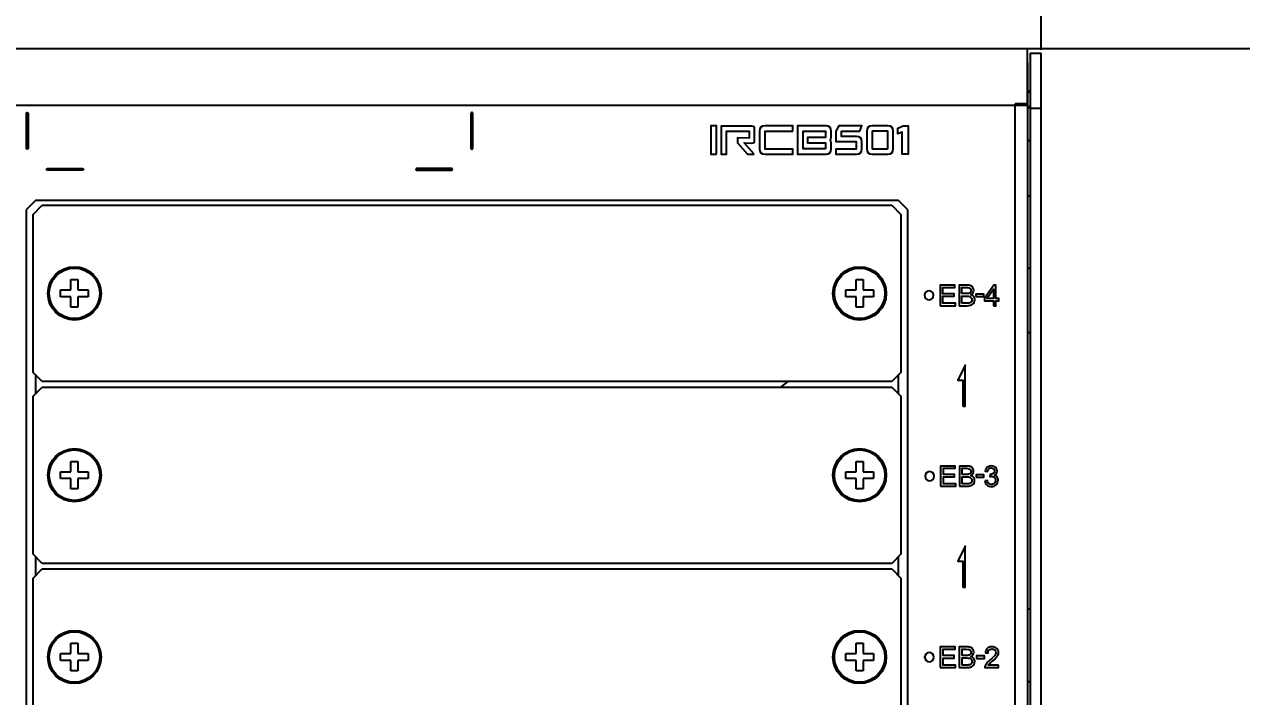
# Model space of a CAD drawing. Header units: millimetres. Extents: x 4086 to 8318, y 123 to 1549.
# Drawn here: x 7079.5 to 7212.1, y 1055 to 1128.2 of the extents above; entities that cross this region are included whole.
import ezdxf

# ---------------------------------------------------------------- set-up
doc = ezdxf.new("R2010")
doc.units = ezdxf.units.MM
for name, color, linetype in [('00_COMPONENTS', 7, 'Continuous'), ('20_ALL_FEATURES', 7, 'Continuous'), ('layer 3', 7, 'Continuous'), ('尺寸', 3, 'Continuous')]:
    doc.layers.add(name, color=color, linetype=linetype)
doc.styles.get("Standard").update_dxf_attribs({"font": 'simsun.ttc'})
doc.dimstyles.get("Standard").update_dxf_attribs({"dimscale": 6, "dimtxt": 5, "dimasz": 3, "dimexe": 0.18, "dimexo": 0.0625, "dimgap": 0.8, "dimtad": 1, "dimtoh": 1, "dimdec": 1, "dimzin": 0, "dimdsep": 46, "dimtxsty": 'Standard', "dimcen": 0.09, "dimclrd": 256, "dimclre": 256, "dimclrt": 256, "dimadec": 0, "dimazin": 2, "dimtfac": 1, "dimtdec": 1, "dimtofl": 0, "dimtmove": 0, "dimatfit": 3, "dimfxl": 0, "dimtolj": 1, "dimtzin": 0, "dimarcsym": 0})

# ---------------------------------------------------------------- blocks, each defined once
blk = doc.blocks.new('*D99')
at = {"layer": 'Defpoints', "color": 0}
for p in [(7187.27, 1125.54), (7300.84, 1125.54), (7186.82, 995.54)]:
    blk.add_point(p, dxfattribs=at)
at = {"layer": '尺寸', "lineweight": -2}
for p, q in [((7187.65, 1125.54), (7301.92, 1125.54)), ((7300.84, 1013.54), (7300.84, 1107.54)), ((7187.2, 995.54), (7301.92, 995.54))]:
    blk.add_line(p, q, dxfattribs=at)
at = {"layer": '尺寸'}
for points in [[(7303.84, 1107.54), (7297.84, 1107.54), (7300.84, 1125.54)], [(7297.84, 1013.54), (7303.84, 1013.54), (7300.84, 995.54)]]:
    blk.add_solid(points, dxfattribs=at)
at = {"layer": '尺寸', "insert": (7281.04, 1060.54), "char_height": 30, "attachment_point": 5, "rotation": 90}
blk.add_mtext('\\A1;130.0', dxfattribs=at)
blk = doc.blocks.new('*D102')
at = {"layer": 'Defpoints', "color": 0}
for p in [(7190.22, 1211.68), (6860.22, 1125.54), (7190.22, 1125.04)]:
    blk.add_point(p, dxfattribs=at)
at = {"layer": '尺寸', "lineweight": -2}
for p, q in [((6860.22, 1125.92), (6860.22, 1212.76)), ((6878.22, 1211.68), (7172.22, 1211.68)), ((7190.22, 1125.42), (7190.22, 1212.76))]:
    blk.add_line(p, q, dxfattribs=at)
at = {"layer": '尺寸'}
for points in [[(6878.22, 1214.68), (6878.22, 1208.68), (6860.22, 1211.68)], [(7172.22, 1208.68), (7172.22, 1214.68), (7190.22, 1211.68)]]:
    blk.add_solid(points, dxfattribs=at)
at = {"layer": '尺寸', "insert": (7025.22, 1231.48), "char_height": 30, "attachment_point": 5}
blk.add_mtext('\\A1;330.0', dxfattribs=at)

msp = doc.modelspace()

# ---------------------------------------------------------------- linework, layer by layer
at = {"layer": '00_COMPONENTS', "color": 7, "linetype": 'Continuous'}
for p, q in [((7084.57, 1079.47), (7084.57, 1080.59)), ((7084.57, 1080.59), (7085.32, 1080.59)), ((7085.32, 1080.59), (7085.32, 1079.47)), ((7170.07, 1080.59), (7170.82, 1080.59)), ((7170.07, 1079.47), (7170.07, 1080.59)), ((7170.82, 1080.59), (7170.82, 1079.47)), ((7083.45, 1078.72), (7083.45, 1079.47)), ((7083.45, 1079.47), (7084.57, 1079.47)), ((7085.32, 1079.47), (7086.45, 1079.47)), ((7086.45, 1079.47), (7086.45, 1078.72)), ((7168.95, 1079.47), (7170.07, 1079.47)), ((7168.95, 1078.72), (7168.95, 1079.47)), ((7170.82, 1079.47), (7171.95, 1079.47)), ((7171.95, 1079.47), (7171.95, 1078.72)), ((7084.57, 1078.72), (7083.45, 1078.72)), ((7084.57, 1077.59), (7084.57, 1078.72)), ((7085.32, 1078.72), (7085.32, 1077.59)), ((7086.45, 1078.72), (7085.32, 1078.72)), ((7170.07, 1078.72), (7168.95, 1078.72)), ((7170.07, 1077.59), (7170.07, 1078.72)), ((7171.95, 1078.72), (7170.82, 1078.72)), ((7170.82, 1078.72), (7170.82, 1077.59)), ((7085.32, 1077.59), (7084.57, 1077.59)), ((7170.82, 1077.59), (7170.07, 1077.59)), ((7084.57, 1059.67), (7084.57, 1060.79)), ((7084.57, 1060.79), (7085.32, 1060.79)), ((7085.32, 1060.79), (7085.32, 1059.67)), ((7170.07, 1060.79), (7170.82, 1060.79)), ((7170.07, 1059.67), (7170.07, 1060.79)), ((7170.82, 1060.79), (7170.82, 1059.67)), ((7083.45, 1058.92), (7083.45, 1059.67)), ((7083.45, 1059.67), (7084.57, 1059.67)), ((7085.32, 1059.67), (7086.45, 1059.67)), ((7086.45, 1059.67), (7086.45, 1058.92)), ((7168.95, 1059.67), (7170.07, 1059.67)), ((7168.95, 1058.92), (7168.95, 1059.67)), ((7170.82, 1059.67), (7171.95, 1059.67)), ((7171.95, 1059.67), (7171.95, 1058.92)), ((7084.57, 1058.92), (7083.45, 1058.92)), ((7084.57, 1057.79), (7084.57, 1058.92)), ((7085.32, 1057.79), (7084.57, 1057.79)), ((7085.32, 1058.92), (7085.32, 1057.79)), ((7086.45, 1058.92), (7085.32, 1058.92)), ((7170.07, 1058.92), (7168.95, 1058.92)), ((7170.07, 1057.79), (7170.07, 1058.92)), ((7170.82, 1057.79), (7170.07, 1057.79)), ((7171.95, 1058.92), (7170.82, 1058.92)), ((7170.82, 1058.92), (7170.82, 1057.79))]:
    msp.add_line(p, q, dxfattribs=at)
for centre in [(7084.95, 1079.09), (7170.45, 1079.09), (7084.95, 1059.29), (7170.45, 1059.29)]:
    msp.add_circle(centre, 2.75, dxfattribs=at)
at = {"layer": '20_ALL_FEATURES', "color": 7, "linetype": 'Continuous'}
for p, q in [((6861.72, 1125.54), (7188.72, 1125.54)), ((7188.72, 1119.54), (7188.72, 1125.54)), ((7189.02, 1125.04), (7190.22, 1125.04)), ((7189.02, 1125.04), (7189.02, 996.04)), ((7190.22, 989.04), (7190.22, 1125.04)), ((7188.77, 997.04), (7188.77, 1124.04)), ((7188.77, 1120.74), (7189, 1120.97)), ((7188.77, 1119.34), (6861.67, 1119.34)), ((7188.72, 1119.54), (7187.37, 1119.54)), ((7187.37, 1001.54), (7187.37, 1119.54)), ((7187.37, 1119.5), (7188.72, 1119.5)), ((7187.57, 1119.54), (7187.57, 1119.34)), ((7188.77, 1119.04), (7189, 1119.27)), ((7190.22, 1119.04), (7189.02, 1119.04)), ((7188.77, 1115.64), (7189, 1115.42)), ((7189.02, 1109.49), (7188.77, 1109.49)), ((7080.7, 1108.99), (7079.7, 1107.99)), ((7080.45, 1107.49), (7081.45, 1108.49)), ((7174.7, 1108.99), (7080.7, 1108.99)), ((7081.45, 1108.49), (7173.95, 1108.49)), ((7173.95, 1108.49), (7174.95, 1107.49)), ((7175.7, 1107.99), (7174.7, 1108.99)), ((7079.7, 1107.99), (7079.7, 1030.39)), ((7080.45, 1090.29), (7080.45, 1107.49)), ((7174.95, 1107.49), (7174.95, 1090.29)), ((7175.7, 1030.39), (7175.7, 1107.99)), ((7189.02, 1101.59), (7188.77, 1101.59)), ((7084.57, 1099.27), (7084.57, 1100.39)), ((7084.57, 1100.39), (7085.32, 1100.39)), ((7085.32, 1100.39), (7085.32, 1099.27)), ((7170.07, 1100.39), (7170.82, 1100.39)), ((7170.07, 1099.27), (7170.07, 1100.39)), ((7170.82, 1100.39), (7170.82, 1099.27)), ((7083.45, 1098.52), (7083.45, 1099.27)), ((7083.45, 1099.27), (7084.57, 1099.27)), ((7085.32, 1099.27), (7086.45, 1099.27)), ((7086.45, 1099.27), (7086.45, 1098.52)), ((7168.95, 1099.27), (7170.07, 1099.27)), ((7168.95, 1098.52), (7168.95, 1099.27)), ((7170.82, 1099.27), (7171.95, 1099.27)), ((7171.95, 1099.27), (7171.95, 1098.52)), ((7084.57, 1098.52), (7083.45, 1098.52)), ((7084.57, 1097.39), (7084.57, 1098.52)), ((7085.32, 1098.52), (7085.32, 1097.39)), ((7086.45, 1098.52), (7085.32, 1098.52)), ((7170.07, 1098.52), (7168.95, 1098.52)), ((7170.07, 1097.39), (7170.07, 1098.52)), ((7171.95, 1098.52), (7170.82, 1098.52)), ((7170.82, 1098.52), (7170.82, 1097.39)), ((7085.32, 1097.39), (7084.57, 1097.39)), ((7170.82, 1097.39), (7170.07, 1097.39)), ((7189.02, 1094.59), (7188.77, 1094.59)), ((7081.45, 1089.29), (7080.45, 1090.29)), ((7080.7, 1090.04), (7080.7, 1087.94)), ((7174.95, 1090.29), (7173.95, 1089.29)), ((7174.7, 1087.94), (7174.7, 1090.04)), ((7080.45, 1087.69), (7081.45, 1088.69)), ((7173.95, 1089.29), (7081.45, 1089.29)), ((7081.45, 1088.69), (7173.95, 1088.69)), ((7162.64, 1089.29), (7161.84, 1088.69)), ((7173.95, 1088.69), (7174.95, 1087.69)), ((7080.45, 1070.49), (7080.45, 1087.69)), ((7174.95, 1087.69), (7174.95, 1070.49)), ((7081.45, 1069.49), (7080.45, 1070.49)), ((7080.7, 1070.24), (7080.7, 1068.14)), ((7174.95, 1070.49), (7173.95, 1069.49)), ((7174.7, 1068.14), (7174.7, 1070.24)), ((7080.45, 1067.89), (7081.45, 1068.89)), ((7173.95, 1069.49), (7081.45, 1069.49)), ((7081.45, 1068.89), (7173.95, 1068.89)), ((7173.95, 1068.89), (7174.95, 1067.89)), ((7080.45, 1050.69), (7080.45, 1067.89)), ((7174.95, 1067.89), (7174.95, 1050.69)), ((7189.02, 1064.49), (7188.77, 1064.49)), ((7189.02, 1056.59), (7188.77, 1056.59))]:
    msp.add_line(p, q, dxfattribs=at)
for centre, radius in [((7084.95, 1098.89), 2.9), ((7084.95, 1098.89), 2.75), ((7170.45, 1098.89), 2.9), ((7170.45, 1098.89), 2.75), ((7084.95, 1079.09), 2.9), ((7170.45, 1079.09), 2.9), ((7084.95, 1059.29), 2.9), ((7170.45, 1059.29), 2.9)]:
    msp.add_circle(centre, radius, dxfattribs=at)
at = {"layer": 'layer 3'}
for points, knots in [([(7079.72, 1114.7), (7079.72, 1114.64), (7079.76, 1114.6), (7079.82, 1114.6), (7079.82, 1114.6), (7079.87, 1114.6), (7079.92, 1114.64), (7079.92, 1114.7), (7079.92, 1114.7), (7079.92, 1114.7), (7079.92, 1118.5), (7079.92, 1118.5), (7079.92, 1118.5), (7079.92, 1118.55), (7079.87, 1118.6), (7079.82, 1118.6), (7079.82, 1118.6), (7079.76, 1118.6), (7079.72, 1118.55), (7079.72, 1118.5), (7079.72, 1118.5), (7079.72, 1118.5), (7079.72, 1114.7), (7079.72, 1114.7)], [0, 0, 0, 0, 0.142857, 0.142857, 0.142857, 0.142857, 0.285714, 0.285714, 0.285714, 0.285714, 0.428571, 0.428571, 0.428571, 0.428571, 0.571429, 0.571429, 0.571429, 0.571429, 0.714286, 0.714286, 0.714286, 0.714286, 1, 1, 1, 1]), ([(7128.32, 1114.7), (7128.32, 1114.64), (7128.27, 1114.6), (7128.22, 1114.6), (7128.22, 1114.6), (7128.16, 1114.6), (7128.12, 1114.64), (7128.12, 1114.7), (7128.12, 1114.7), (7128.12, 1114.7), (7128.12, 1118.5), (7128.12, 1118.5), (7128.12, 1118.5), (7128.12, 1118.55), (7128.16, 1118.6), (7128.22, 1118.6), (7128.22, 1118.6), (7128.27, 1118.6), (7128.32, 1118.55), (7128.32, 1118.5), (7128.32, 1118.5), (7128.32, 1118.5), (7128.32, 1114.7), (7128.32, 1114.7)], [0, 0, 0, 0, 0.142857, 0.142857, 0.142857, 0.142857, 0.285714, 0.285714, 0.285714, 0.285714, 0.428571, 0.428571, 0.428571, 0.428571, 0.571429, 0.571429, 0.571429, 0.571429, 0.714286, 0.714286, 0.714286, 0.714286, 1, 1, 1, 1]), ([(7154.87, 1114.05), (7154.87, 1114.05), (7154.26, 1114.05), (7154.26, 1114.05), (7154.26, 1114.05), (7154.26, 1114.05), (7154.26, 1117.14), (7154.26, 1117.14), (7154.26, 1117.14), (7154.26, 1117.14), (7154.87, 1117.14), (7154.87, 1117.14), (7154.87, 1117.14), (7154.87, 1117.14), (7154.87, 1114.05), (7154.87, 1114.05)], [0, 0, 0, 0, 0.2, 0.2, 0.2, 0.2, 0.4, 0.4, 0.4, 0.4, 0.6, 0.6, 0.6, 0.6, 1, 1, 1, 1]), ([(7158.96, 1114.05), (7158.96, 1114.05), (7158.23, 1114.05), (7158.23, 1114.05), (7158.23, 1114.05), (7158.23, 1114.05), (7157.14, 1115.27), (7157.14, 1115.27), (7157.14, 1115.27), (7157.14, 1115.27), (7157.14, 1115.82), (7157.14, 1115.82), (7157.14, 1115.82), (7157.14, 1115.82), (7158.41, 1115.8), (7158.41, 1115.8), (7158.41, 1115.8), (7158.41, 1115.8), (7158.41, 1116.55), (7158.41, 1116.55), (7158.41, 1116.55), (7158.41, 1116.55), (7155.97, 1116.55), (7155.97, 1116.55), (7155.97, 1116.55), (7155.97, 1116.55), (7155.97, 1114.05), (7155.97, 1114.05), (7155.97, 1114.05), (7155.97, 1114.05), (7155.37, 1114.05), (7155.37, 1114.05), (7155.37, 1114.05), (7155.37, 1114.05), (7155.37, 1117.1), (7155.37, 1117.1), (7155.37, 1117.1), (7155.37, 1117.1), (7158.71, 1117.1), (7158.71, 1117.1), (7158.71, 1117.1), (7158.91, 1117.1), (7159.01, 1117), (7159.01, 1116.8), (7159.01, 1116.8), (7159.01, 1116.8), (7159.01, 1115.55), (7159.01, 1115.55), (7159.01, 1115.55), (7159.01, 1115.35), (7158.91, 1115.25), (7158.71, 1115.25), (7158.71, 1115.25), (7158.71, 1115.25), (7157.89, 1115.27), (7157.89, 1115.27), (7157.89, 1115.27), (7157.89, 1115.27), (7158.96, 1114.05), (7158.96, 1114.05)], [0, 0, 0, 0, 0.0625, 0.0625, 0.0625, 0.0625, 0.125, 0.125, 0.125, 0.125, 0.1875, 0.1875, 0.1875, 0.1875, 0.25, 0.25, 0.25, 0.25, 0.3125, 0.3125, 0.3125, 0.3125, 0.375, 0.375, 0.375, 0.375, 0.4375, 0.4375, 0.4375, 0.4375, 0.5, 0.5, 0.5, 0.5, 0.5625, 0.5625, 0.5625, 0.5625, 0.625, 0.625, 0.625, 0.625, 0.6875, 0.6875, 0.6875, 0.6875, 0.75, 0.75, 0.75, 0.75, 0.8125, 0.8125, 0.8125, 0.8125, 0.875, 0.875, 0.875, 0.875, 1, 1, 1, 1]), ([(7163.18, 1116.55), (7163.18, 1116.55), (7160.15, 1116.55), (7160.15, 1116.55), (7160.15, 1116.55), (7160.15, 1116.55), (7160.15, 1114.6), (7160.15, 1114.6), (7160.15, 1114.6), (7160.15, 1114.6), (7163.18, 1114.6), (7163.18, 1114.6), (7163.18, 1114.6), (7163.18, 1114.6), (7163.18, 1114.05), (7163.18, 1114.05), (7163.18, 1114.05), (7163.18, 1114.05), (7160.12, 1114.05), (7160.12, 1114.05), (7160.12, 1114.05), (7159.74, 1114.05), (7159.55, 1114.24), (7159.55, 1114.62), (7159.55, 1114.62), (7159.55, 1114.62), (7159.55, 1116.55), (7159.55, 1116.55), (7159.55, 1116.55), (7159.55, 1116.94), (7159.74, 1117.13), (7160.12, 1117.13), (7160.12, 1117.13), (7160.12, 1117.13), (7163.18, 1117.13), (7163.18, 1117.13), (7163.18, 1117.13), (7163.18, 1117.13), (7163.18, 1116.55), (7163.18, 1116.55)], [0, 0, 0, 0, 0.090909, 0.090909, 0.090909, 0.090909, 0.181818, 0.181818, 0.181818, 0.181818, 0.272727, 0.272727, 0.272727, 0.272727, 0.363636, 0.363636, 0.363636, 0.363636, 0.454545, 0.454545, 0.454545, 0.454545, 0.545455, 0.545455, 0.545455, 0.545455, 0.636364, 0.636364, 0.636364, 0.636364, 0.727273, 0.727273, 0.727273, 0.727273, 0.818182, 0.818182, 0.818182, 0.818182, 1, 1, 1, 1]), ([(7167.34, 1116.56), (7167.34, 1116.56), (7167.34, 1115.88), (7167.34, 1115.88), (7167.34, 1115.88), (7167.34, 1115.78), (7167.32, 1115.68), (7167.27, 1115.58), (7167.27, 1115.58), (7167.32, 1115.5), (7167.34, 1115.4), (7167.34, 1115.3), (7167.34, 1115.3), (7167.34, 1115.3), (7167.34, 1114.62), (7167.34, 1114.62), (7167.34, 1114.62), (7167.34, 1114.24), (7167.16, 1114.05), (7166.79, 1114.05), (7166.79, 1114.05), (7166.79, 1114.05), (7164.3, 1114.05), (7164.3, 1114.05), (7164.3, 1114.05), (7164.3, 1114.05), (7164.3, 1114.05), (7164.3, 1114.05), (7164.3, 1114.05), (7164.3, 1114.05), (7163.7, 1114.05), (7163.7, 1114.05), (7163.7, 1114.05), (7163.7, 1114.05), (7163.7, 1117.14), (7163.7, 1117.14), (7163.7, 1117.14), (7163.7, 1117.14), (7164.3, 1117.14), (7164.3, 1117.14), (7164.3, 1117.14), (7164.3, 1117.14), (7166.79, 1117.14), (7166.79, 1117.14), (7166.79, 1117.14), (7167.16, 1117.14), (7167.34, 1116.95), (7167.34, 1116.56)], [0, 0, 0, 0, 0.076923, 0.076923, 0.076923, 0.076923, 0.153846, 0.153846, 0.153846, 0.153846, 0.230769, 0.230769, 0.230769, 0.230769, 0.307692, 0.307692, 0.307692, 0.307692, 0.384615, 0.384615, 0.384615, 0.384615, 0.461538, 0.461538, 0.461538, 0.461538, 0.538462, 0.538462, 0.538462, 0.538462, 0.615385, 0.615385, 0.615385, 0.615385, 0.692308, 0.692308, 0.692308, 0.692308, 0.769231, 0.769231, 0.769231, 0.769231, 0.846154, 0.846154, 0.846154, 0.846154, 1, 1, 1, 1]), ([(7166.74, 1114.62), (7166.74, 1114.62), (7166.74, 1115.3), (7166.74, 1115.3), (7166.74, 1115.3), (7166.74, 1115.3), (7164.76, 1115.3), (7164.76, 1115.3), (7164.76, 1115.3), (7164.76, 1115.3), (7164.76, 1115.88), (7164.76, 1115.88), (7164.76, 1115.88), (7164.76, 1115.88), (7166.74, 1115.88), (7166.74, 1115.88), (7166.74, 1115.88), (7166.74, 1115.88), (7166.74, 1116.56), (7166.74, 1116.56), (7166.74, 1116.56), (7166.74, 1116.56), (7164.3, 1116.56), (7164.3, 1116.56), (7164.3, 1116.56), (7164.3, 1116.56), (7164.3, 1114.62), (7164.3, 1114.62), (7164.3, 1114.62), (7164.3, 1114.62), (7166.74, 1114.62), (7166.74, 1114.62)], [0, 0, 0, 0, 0.111111, 0.111111, 0.111111, 0.111111, 0.222222, 0.222222, 0.222222, 0.222222, 0.333333, 0.333333, 0.333333, 0.333333, 0.444444, 0.444444, 0.444444, 0.444444, 0.555556, 0.555556, 0.555556, 0.555556, 0.666667, 0.666667, 0.666667, 0.666667, 0.777778, 0.777778, 0.777778, 0.777778, 1, 1, 1, 1]), ([(7170.48, 1116.56), (7170.48, 1116.56), (7168.47, 1116.56), (7168.47, 1116.56), (7168.47, 1116.56), (7168.47, 1116.56), (7168.47, 1115.98), (7168.47, 1115.98), (7168.47, 1115.98), (7168.47, 1115.98), (7170.12, 1115.98), (7170.12, 1115.98), (7170.12, 1115.98), (7170.51, 1115.98), (7170.7, 1115.78), (7170.7, 1115.39), (7170.7, 1115.39), (7170.7, 1115.39), (7170.7, 1114.61), (7170.7, 1114.61), (7170.7, 1114.61), (7170.7, 1114.23), (7170.51, 1114.05), (7170.12, 1114.05), (7170.12, 1114.05), (7170.12, 1114.05), (7167.86, 1114.05), (7167.86, 1114.05), (7167.86, 1114.05), (7167.86, 1114.05), (7167.86, 1114.61), (7167.86, 1114.61), (7167.86, 1114.61), (7167.86, 1114.61), (7170.09, 1114.61), (7170.09, 1114.61), (7170.09, 1114.61), (7170.09, 1114.61), (7170.09, 1115.42), (7170.09, 1115.42), (7170.09, 1115.42), (7170.09, 1115.42), (7167.86, 1115.42), (7167.86, 1115.42), (7167.86, 1115.42), (7167.86, 1115.42), (7167.86, 1115.52), (7167.86, 1115.52), (7167.86, 1115.52), (7167.86, 1115.52), (7167.86, 1115.98), (7167.86, 1115.98), (7167.86, 1115.98), (7167.86, 1115.98), (7167.86, 1116.56), (7167.86, 1116.56), (7167.86, 1116.56), (7167.86, 1116.56), (7167.86, 1116.56), (7167.86, 1116.56), (7167.86, 1116.56), (7167.86, 1116.56), (7168.17, 1117.15), (7168.17, 1117.15), (7168.17, 1117.15), (7168.17, 1117.15), (7170.7, 1117.15), (7170.7, 1117.15), (7170.7, 1117.15), (7170.7, 1117.15), (7170.48, 1116.56), (7170.48, 1116.56)], [0, 0, 0, 0, 0.052632, 0.052632, 0.052632, 0.052632, 0.105263, 0.105263, 0.105263, 0.105263, 0.157895, 0.157895, 0.157895, 0.157895, 0.210526, 0.210526, 0.210526, 0.210526, 0.263158, 0.263158, 0.263158, 0.263158, 0.315789, 0.315789, 0.315789, 0.315789, 0.368421, 0.368421, 0.368421, 0.368421, 0.421053, 0.421053, 0.421053, 0.421053, 0.473684, 0.473684, 0.473684, 0.473684, 0.526316, 0.526316, 0.526316, 0.526316, 0.578947, 0.578947, 0.578947, 0.578947, 0.631579, 0.631579, 0.631579, 0.631579, 0.684211, 0.684211, 0.684211, 0.684211, 0.736842, 0.736842, 0.736842, 0.736842, 0.789474, 0.789474, 0.789474, 0.789474, 0.842105, 0.842105, 0.842105, 0.842105, 0.894737, 0.894737, 0.894737, 0.894737, 1, 1, 1, 1]), ([(7171.25, 1116.56), (7171.25, 1116.95), (7171.44, 1117.15), (7171.83, 1117.15), (7171.83, 1117.15), (7171.83, 1117.15), (7173.54, 1117.15), (7173.54, 1117.15), (7173.54, 1117.15), (7173.91, 1117.15), (7174.1, 1116.95), (7174.1, 1116.56), (7174.1, 1116.56), (7174.1, 1116.56), (7174.1, 1114.63), (7174.1, 1114.63), (7174.1, 1114.63), (7174.1, 1114.24), (7173.91, 1114.05), (7173.54, 1114.05), (7173.54, 1114.05), (7173.54, 1114.05), (7171.83, 1114.05), (7171.83, 1114.05), (7171.83, 1114.05), (7171.44, 1114.05), (7171.25, 1114.24), (7171.25, 1114.63), (7171.25, 1114.63), (7171.25, 1114.63), (7171.25, 1116.56), (7171.25, 1116.56)], [0, 0, 0, 0, 0.111111, 0.111111, 0.111111, 0.111111, 0.222222, 0.222222, 0.222222, 0.222222, 0.333333, 0.333333, 0.333333, 0.333333, 0.444444, 0.444444, 0.444444, 0.444444, 0.555556, 0.555556, 0.555556, 0.555556, 0.666667, 0.666667, 0.666667, 0.666667, 0.777778, 0.777778, 0.777778, 0.777778, 1, 1, 1, 1]), ([(7173.49, 1114.61), (7173.49, 1114.61), (7173.49, 1116.59), (7173.49, 1116.59), (7173.49, 1116.59), (7173.49, 1116.59), (7171.86, 1116.59), (7171.86, 1116.59), (7171.86, 1116.59), (7171.86, 1116.59), (7171.86, 1114.61), (7171.86, 1114.61), (7171.86, 1114.61), (7171.86, 1114.61), (7173.49, 1114.61), (7173.49, 1114.61)], [0, 0, 0, 0, 0.2, 0.2, 0.2, 0.2, 0.4, 0.4, 0.4, 0.4, 0.6, 0.6, 0.6, 0.6, 1, 1, 1, 1]), ([(7175.21, 1117.15), (7175.21, 1117.15), (7174.61, 1116.89), (7174.61, 1116.89), (7174.61, 1116.89), (7174.61, 1116.89), (7174.61, 1116.28), (7174.61, 1116.28), (7174.61, 1116.28), (7174.61, 1116.28), (7175.1, 1116.43), (7175.1, 1116.43), (7175.1, 1116.43), (7175.1, 1116.43), (7175.1, 1114.05), (7175.1, 1114.05), (7175.1, 1114.05), (7175.1, 1114.05), (7175.72, 1114.05), (7175.72, 1114.05), (7175.72, 1114.05), (7175.72, 1114.05), (7175.72, 1117.15), (7175.72, 1117.15), (7175.72, 1117.15), (7175.72, 1117.15), (7175.21, 1117.15), (7175.21, 1117.15)], [0, 0, 0, 0, 0.125, 0.125, 0.125, 0.125, 0.25, 0.25, 0.25, 0.25, 0.375, 0.375, 0.375, 0.375, 0.5, 0.5, 0.5, 0.5, 0.625, 0.625, 0.625, 0.625, 0.75, 0.75, 0.75, 0.75, 1, 1, 1, 1]), ([(7085.82, 1112.3), (7085.87, 1112.3), (7085.92, 1112.34), (7085.92, 1112.4), (7085.92, 1112.4), (7085.92, 1112.45), (7085.87, 1112.5), (7085.82, 1112.5), (7085.82, 1112.5), (7085.82, 1112.5), (7082.02, 1112.5), (7082.02, 1112.5), (7082.02, 1112.5), (7081.96, 1112.5), (7081.92, 1112.45), (7081.92, 1112.4), (7081.92, 1112.4), (7081.92, 1112.34), (7081.96, 1112.3), (7082.02, 1112.3), (7082.02, 1112.3), (7082.02, 1112.3), (7085.82, 1112.3), (7085.82, 1112.3)], [0, 0, 0, 0, 0.142857, 0.142857, 0.142857, 0.142857, 0.285714, 0.285714, 0.285714, 0.285714, 0.428571, 0.428571, 0.428571, 0.428571, 0.571429, 0.571429, 0.571429, 0.571429, 0.714286, 0.714286, 0.714286, 0.714286, 1, 1, 1, 1]), ([(7122.22, 1112.3), (7122.16, 1112.3), (7122.12, 1112.34), (7122.12, 1112.4), (7122.12, 1112.4), (7122.12, 1112.45), (7122.16, 1112.5), (7122.22, 1112.5), (7122.22, 1112.5), (7122.22, 1112.5), (7126.02, 1112.5), (7126.02, 1112.5), (7126.02, 1112.5), (7126.07, 1112.5), (7126.12, 1112.45), (7126.12, 1112.4), (7126.12, 1112.4), (7126.12, 1112.34), (7126.07, 1112.3), (7126.02, 1112.3), (7126.02, 1112.3), (7126.02, 1112.3), (7122.22, 1112.3), (7122.22, 1112.3)], [0, 0, 0, 0, 0.142857, 0.142857, 0.142857, 0.142857, 0.285714, 0.285714, 0.285714, 0.285714, 0.428571, 0.428571, 0.428571, 0.428571, 0.571429, 0.571429, 0.571429, 0.571429, 0.714286, 0.714286, 0.714286, 0.714286, 1, 1, 1, 1]), ([(7179.21, 1097.55), (7179.21, 1097.55), (7179.21, 1099.8), (7179.21, 1099.8), (7179.21, 1099.8), (7179.21, 1099.8), (7180.83, 1099.8), (7180.83, 1099.8), (7180.83, 1099.8), (7180.83, 1099.8), (7180.83, 1099.54), (7180.83, 1099.54), (7180.83, 1099.54), (7180.83, 1099.54), (7179.51, 1099.54), (7179.51, 1099.54), (7179.51, 1099.54), (7179.51, 1099.54), (7179.51, 1098.85), (7179.51, 1098.85), (7179.51, 1098.85), (7179.51, 1098.85), (7180.75, 1098.85), (7180.75, 1098.85), (7180.75, 1098.85), (7180.75, 1098.85), (7180.75, 1098.58), (7180.75, 1098.58), (7180.75, 1098.58), (7180.75, 1098.58), (7179.51, 1098.58), (7179.51, 1098.58), (7179.51, 1098.58), (7179.51, 1098.58), (7179.51, 1097.82), (7179.51, 1097.82), (7179.51, 1097.82), (7179.51, 1097.82), (7180.89, 1097.82), (7180.89, 1097.82), (7180.89, 1097.82), (7180.89, 1097.82), (7180.89, 1097.55), (7180.89, 1097.55), (7180.89, 1097.55), (7180.89, 1097.55), (7179.21, 1097.55), (7179.21, 1097.55)], [0, 0, 0, 0, 0.076923, 0.076923, 0.076923, 0.076923, 0.153846, 0.153846, 0.153846, 0.153846, 0.230769, 0.230769, 0.230769, 0.230769, 0.307692, 0.307692, 0.307692, 0.307692, 0.384615, 0.384615, 0.384615, 0.384615, 0.461538, 0.461538, 0.461538, 0.461538, 0.538462, 0.538462, 0.538462, 0.538462, 0.615385, 0.615385, 0.615385, 0.615385, 0.692308, 0.692308, 0.692308, 0.692308, 0.769231, 0.769231, 0.769231, 0.769231, 0.846154, 0.846154, 0.846154, 0.846154, 1, 1, 1, 1]), ([(7181.29, 1097.55), (7181.29, 1097.55), (7181.29, 1099.8), (7181.29, 1099.8), (7181.29, 1099.8), (7181.29, 1099.8), (7182.13, 1099.8), (7182.13, 1099.8), (7182.13, 1099.8), (7182.3, 1099.8), (7182.44, 1099.78), (7182.55, 1099.73), (7182.55, 1099.73), (7182.65, 1099.69), (7182.73, 1099.62), (7182.79, 1099.52), (7182.79, 1099.52), (7182.85, 1099.43), (7182.88, 1099.33), (7182.88, 1099.23), (7182.88, 1099.23), (7182.88, 1099.13), (7182.85, 1099.04), (7182.8, 1098.96), (7182.8, 1098.96), (7182.75, 1098.87), (7182.67, 1098.8), (7182.56, 1098.75), (7182.56, 1098.75), (7182.7, 1098.71), (7182.8, 1098.64), (7182.88, 1098.55), (7182.88, 1098.55), (7182.95, 1098.45), (7182.99, 1098.34), (7182.99, 1098.21), (7182.99, 1098.21), (7182.99, 1098.1), (7182.96, 1098), (7182.92, 1097.91), (7182.92, 1097.91), (7182.88, 1097.82), (7182.82, 1097.75), (7182.76, 1097.7), (7182.76, 1097.7), (7182.69, 1097.65), (7182.61, 1097.62), (7182.51, 1097.59), (7182.51, 1097.59), (7182.41, 1097.57), (7182.29, 1097.55), (7182.15, 1097.55), (7182.15, 1097.55), (7182.15, 1097.55), (7181.29, 1097.55), (7181.29, 1097.55)], [0, 0, 0, 0, 0.066667, 0.066667, 0.066667, 0.066667, 0.133333, 0.133333, 0.133333, 0.133333, 0.2, 0.2, 0.2, 0.2, 0.266667, 0.266667, 0.266667, 0.266667, 0.333333, 0.333333, 0.333333, 0.333333, 0.4, 0.4, 0.4, 0.4, 0.466667, 0.466667, 0.466667, 0.466667, 0.533333, 0.533333, 0.533333, 0.533333, 0.6, 0.6, 0.6, 0.6, 0.666667, 0.666667, 0.666667, 0.666667, 0.733333, 0.733333, 0.733333, 0.733333, 0.8, 0.8, 0.8, 0.8, 0.866667, 0.866667, 0.866667, 0.866667, 1, 1, 1, 1]), ([(7181.59, 1098.86), (7181.59, 1098.86), (7182.07, 1098.86), (7182.07, 1098.86), (7182.07, 1098.86), (7182.2, 1098.86), (7182.3, 1098.87), (7182.36, 1098.88), (7182.36, 1098.88), (7182.43, 1098.91), (7182.49, 1098.94), (7182.53, 1099), (7182.53, 1099), (7182.57, 1099.05), (7182.58, 1099.11), (7182.58, 1099.19), (7182.58, 1099.19), (7182.58, 1099.27), (7182.57, 1099.33), (7182.53, 1099.39), (7182.53, 1099.39), (7182.5, 1099.45), (7182.44, 1099.49), (7182.38, 1099.51), (7182.38, 1099.51), (7182.31, 1099.53), (7182.2, 1099.54), (7182.04, 1099.54), (7182.04, 1099.54), (7182.04, 1099.54), (7181.59, 1099.54), (7181.59, 1099.54), (7181.59, 1099.54), (7181.59, 1099.54), (7181.59, 1098.86), (7181.59, 1098.86)], [0, 0, 0, 0, 0.1, 0.1, 0.1, 0.1, 0.2, 0.2, 0.2, 0.2, 0.3, 0.3, 0.3, 0.3, 0.4, 0.4, 0.4, 0.4, 0.5, 0.5, 0.5, 0.5, 0.6, 0.6, 0.6, 0.6, 0.7, 0.7, 0.7, 0.7, 0.8, 0.8, 0.8, 0.8, 1, 1, 1, 1]), ([(7185.02, 1097.55), (7185.02, 1097.55), (7185.02, 1098.09), (7185.02, 1098.09), (7185.02, 1098.09), (7185.02, 1098.09), (7184.04, 1098.09), (7184.04, 1098.09), (7184.04, 1098.09), (7184.04, 1098.09), (7184.04, 1098.34), (7184.04, 1098.34), (7184.04, 1098.34), (7184.04, 1098.34), (7185.07, 1099.8), (7185.07, 1099.8), (7185.07, 1099.8), (7185.07, 1099.8), (7185.29, 1099.8), (7185.29, 1099.8), (7185.29, 1099.8), (7185.29, 1099.8), (7185.29, 1098.34), (7185.29, 1098.34), (7185.29, 1098.34), (7185.29, 1098.34), (7185.6, 1098.34), (7185.6, 1098.34), (7185.6, 1098.34), (7185.6, 1098.34), (7185.6, 1098.09), (7185.6, 1098.09), (7185.6, 1098.09), (7185.6, 1098.09), (7185.29, 1098.09), (7185.29, 1098.09), (7185.29, 1098.09), (7185.29, 1098.09), (7185.29, 1097.55), (7185.29, 1097.55), (7185.29, 1097.55), (7185.29, 1097.55), (7185.02, 1097.55), (7185.02, 1097.55)], [0, 0, 0, 0, 0.083333, 0.083333, 0.083333, 0.083333, 0.166667, 0.166667, 0.166667, 0.166667, 0.25, 0.25, 0.25, 0.25, 0.333333, 0.333333, 0.333333, 0.333333, 0.416667, 0.416667, 0.416667, 0.416667, 0.5, 0.5, 0.5, 0.5, 0.583333, 0.583333, 0.583333, 0.583333, 0.666667, 0.666667, 0.666667, 0.666667, 0.75, 0.75, 0.75, 0.75, 0.833333, 0.833333, 0.833333, 0.833333, 1, 1, 1, 1]), ([(7185.02, 1098.34), (7185.02, 1098.34), (7185.02, 1099.36), (7185.02, 1099.36), (7185.02, 1099.36), (7185.02, 1099.36), (7184.31, 1098.34), (7184.31, 1098.34), (7184.31, 1098.34), (7184.31, 1098.34), (7185.02, 1098.34), (7185.02, 1098.34)], [0, 0, 0, 0, 0.25, 0.25, 0.25, 0.25, 0.5, 0.5, 0.5, 0.5, 1, 1, 1, 1]), ([(7181.59, 1097.82), (7181.59, 1097.82), (7182.15, 1097.82), (7182.15, 1097.82), (7182.15, 1097.82), (7182.24, 1097.82), (7182.31, 1097.82), (7182.35, 1097.83), (7182.35, 1097.83), (7182.42, 1097.84), (7182.48, 1097.86), (7182.52, 1097.89), (7182.52, 1097.89), (7182.57, 1097.92), (7182.6, 1097.96), (7182.63, 1098.01), (7182.63, 1098.01), (7182.66, 1098.07), (7182.68, 1098.13), (7182.68, 1098.21), (7182.68, 1098.21), (7182.68, 1098.29), (7182.66, 1098.36), (7182.61, 1098.42), (7182.61, 1098.42), (7182.57, 1098.49), (7182.51, 1098.53), (7182.44, 1098.56), (7182.44, 1098.56), (7182.36, 1098.58), (7182.25, 1098.59), (7182.11, 1098.59), (7182.11, 1098.59), (7182.11, 1098.59), (7181.59, 1098.59), (7181.59, 1098.59), (7181.59, 1098.59), (7181.59, 1098.59), (7181.59, 1097.82), (7181.59, 1097.82)], [0, 0, 0, 0, 0.090909, 0.090909, 0.090909, 0.090909, 0.181818, 0.181818, 0.181818, 0.181818, 0.272727, 0.272727, 0.272727, 0.272727, 0.363636, 0.363636, 0.363636, 0.363636, 0.454545, 0.454545, 0.454545, 0.454545, 0.545455, 0.545455, 0.545455, 0.545455, 0.636364, 0.636364, 0.636364, 0.636364, 0.727273, 0.727273, 0.727273, 0.727273, 0.818182, 0.818182, 0.818182, 0.818182, 1, 1, 1, 1]), ([(7183.11, 1098.54), (7183.11, 1098.54), (7183.11, 1098.82), (7183.11, 1098.82), (7183.11, 1098.82), (7183.11, 1098.82), (7183.96, 1098.82), (7183.96, 1098.82), (7183.96, 1098.82), (7183.96, 1098.82), (7183.96, 1098.54), (7183.96, 1098.54), (7183.96, 1098.54), (7183.96, 1098.54), (7183.11, 1098.54), (7183.11, 1098.54)], [0, 0, 0, 0, 0.2, 0.2, 0.2, 0.2, 0.4, 0.4, 0.4, 0.4, 0.6, 0.6, 0.6, 0.6, 1, 1, 1, 1]), ([(7181.69, 1086.6), (7181.69, 1086.6), (7181.69, 1089.44), (7181.69, 1089.44), (7181.69, 1089.44), (7181.69, 1089.44), (7181.16, 1089.44), (7181.16, 1089.44), (7181.16, 1089.44), (7181.16, 1089.44), (7181.95, 1091.06), (7181.95, 1091.06), (7181.95, 1091.06), (7181.95, 1091.06), (7181.95, 1089.63), (7181.95, 1089.63), (7181.95, 1089.63), (7181.95, 1089.63), (7181.95, 1089.44), (7181.95, 1089.44), (7181.95, 1089.44), (7181.95, 1089.44), (7181.95, 1086.6), (7181.95, 1086.6), (7181.95, 1086.6), (7181.95, 1086.6), (7181.69, 1086.6), (7181.69, 1086.6)], [0, 0, 0, 0, 0.125, 0.125, 0.125, 0.125, 0.25, 0.25, 0.25, 0.25, 0.375, 0.375, 0.375, 0.375, 0.5, 0.5, 0.5, 0.5, 0.625, 0.625, 0.625, 0.625, 0.75, 0.75, 0.75, 0.75, 1, 1, 1, 1]), ([(7179.27, 1077.89), (7179.27, 1077.89), (7179.27, 1080.09), (7179.27, 1080.09), (7179.27, 1080.09), (7179.27, 1080.09), (7180.86, 1080.09), (7180.86, 1080.09), (7180.86, 1080.09), (7180.86, 1080.09), (7180.86, 1079.84), (7180.86, 1079.84), (7180.86, 1079.84), (7180.86, 1079.84), (7179.57, 1079.84), (7179.57, 1079.84), (7179.57, 1079.84), (7179.57, 1079.84), (7179.57, 1079.16), (7179.57, 1079.16), (7179.57, 1079.16), (7179.57, 1079.16), (7180.78, 1079.16), (7180.78, 1079.16), (7180.78, 1079.16), (7180.78, 1079.16), (7180.78, 1078.9), (7180.78, 1078.9), (7180.78, 1078.9), (7180.78, 1078.9), (7179.57, 1078.9), (7179.57, 1078.9), (7179.57, 1078.9), (7179.57, 1078.9), (7179.57, 1078.15), (7179.57, 1078.15), (7179.57, 1078.15), (7179.57, 1078.15), (7180.92, 1078.15), (7180.92, 1078.15), (7180.92, 1078.15), (7180.92, 1078.15), (7180.92, 1077.89), (7180.92, 1077.89), (7180.92, 1077.89), (7180.92, 1077.89), (7179.27, 1077.89), (7179.27, 1077.89)], [0, 0, 0, 0, 0.076923, 0.076923, 0.076923, 0.076923, 0.153846, 0.153846, 0.153846, 0.153846, 0.230769, 0.230769, 0.230769, 0.230769, 0.307692, 0.307692, 0.307692, 0.307692, 0.384615, 0.384615, 0.384615, 0.384615, 0.461538, 0.461538, 0.461538, 0.461538, 0.538462, 0.538462, 0.538462, 0.538462, 0.615385, 0.615385, 0.615385, 0.615385, 0.692308, 0.692308, 0.692308, 0.692308, 0.769231, 0.769231, 0.769231, 0.769231, 0.846154, 0.846154, 0.846154, 0.846154, 1, 1, 1, 1]), ([(7181.31, 1077.89), (7181.31, 1077.89), (7181.31, 1080.09), (7181.31, 1080.09), (7181.31, 1080.09), (7181.31, 1080.09), (7182.13, 1080.09), (7182.13, 1080.09), (7182.13, 1080.09), (7182.3, 1080.09), (7182.44, 1080.07), (7182.54, 1080.03), (7182.54, 1080.03), (7182.64, 1079.98), (7182.72, 1079.91), (7182.78, 1079.82), (7182.78, 1079.82), (7182.84, 1079.73), (7182.86, 1079.63), (7182.86, 1079.53), (7182.86, 1079.53), (7182.86, 1079.44), (7182.84, 1079.35), (7182.79, 1079.26), (7182.79, 1079.26), (7182.74, 1079.18), (7182.66, 1079.11), (7182.56, 1079.06), (7182.56, 1079.06), (7182.69, 1079.02), (7182.79, 1078.96), (7182.86, 1078.86), (7182.86, 1078.86), (7182.94, 1078.77), (7182.97, 1078.66), (7182.97, 1078.53), (7182.97, 1078.53), (7182.97, 1078.43), (7182.95, 1078.33), (7182.91, 1078.24), (7182.91, 1078.24), (7182.86, 1078.15), (7182.81, 1078.08), (7182.75, 1078.04), (7182.75, 1078.04), (7182.68, 1077.99), (7182.6, 1077.95), (7182.5, 1077.93), (7182.5, 1077.93), (7182.41, 1077.9), (7182.29, 1077.89), (7182.15, 1077.89), (7182.15, 1077.89), (7182.15, 1077.89), (7181.31, 1077.89), (7181.31, 1077.89)], [0, 0, 0, 0, 0.066667, 0.066667, 0.066667, 0.066667, 0.133333, 0.133333, 0.133333, 0.133333, 0.2, 0.2, 0.2, 0.2, 0.266667, 0.266667, 0.266667, 0.266667, 0.333333, 0.333333, 0.333333, 0.333333, 0.4, 0.4, 0.4, 0.4, 0.466667, 0.466667, 0.466667, 0.466667, 0.533333, 0.533333, 0.533333, 0.533333, 0.6, 0.6, 0.6, 0.6, 0.666667, 0.666667, 0.666667, 0.666667, 0.733333, 0.733333, 0.733333, 0.733333, 0.8, 0.8, 0.8, 0.8, 0.866667, 0.866667, 0.866667, 0.866667, 1, 1, 1, 1]), ([(7181.6, 1079.17), (7181.6, 1079.17), (7182.08, 1079.17), (7182.08, 1079.17), (7182.08, 1079.17), (7182.21, 1079.17), (7182.3, 1079.18), (7182.35, 1079.19), (7182.35, 1079.19), (7182.43, 1079.21), (7182.48, 1079.25), (7182.52, 1079.3), (7182.52, 1079.3), (7182.56, 1079.35), (7182.58, 1079.42), (7182.58, 1079.5), (7182.58, 1079.5), (7182.58, 1079.57), (7182.56, 1079.63), (7182.53, 1079.69), (7182.53, 1079.69), (7182.49, 1079.75), (7182.44, 1079.78), (7182.38, 1079.8), (7182.38, 1079.8), (7182.31, 1079.82), (7182.2, 1079.84), (7182.04, 1079.84), (7182.04, 1079.84), (7182.04, 1079.84), (7181.6, 1079.84), (7181.6, 1079.84), (7181.6, 1079.84), (7181.6, 1079.84), (7181.6, 1079.17), (7181.6, 1079.17)], [0, 0, 0, 0, 0.1, 0.1, 0.1, 0.1, 0.2, 0.2, 0.2, 0.2, 0.3, 0.3, 0.3, 0.3, 0.4, 0.4, 0.4, 0.4, 0.5, 0.5, 0.5, 0.5, 0.6, 0.6, 0.6, 0.6, 0.7, 0.7, 0.7, 0.7, 0.8, 0.8, 0.8, 0.8, 1, 1, 1, 1]), ([(7183.15, 1078.86), (7183.15, 1078.86), (7183.15, 1079.13), (7183.15, 1079.13), (7183.15, 1079.13), (7183.15, 1079.13), (7183.98, 1079.13), (7183.98, 1079.13), (7183.98, 1079.13), (7183.98, 1079.13), (7183.98, 1078.86), (7183.98, 1078.86), (7183.98, 1078.86), (7183.98, 1078.86), (7183.15, 1078.86), (7183.15, 1078.86)], [0, 0, 0, 0, 0.2, 0.2, 0.2, 0.2, 0.4, 0.4, 0.4, 0.4, 0.6, 0.6, 0.6, 0.6, 1, 1, 1, 1]), ([(7184.09, 1078.47), (7184.09, 1078.47), (7184.36, 1078.51), (7184.36, 1078.51), (7184.36, 1078.51), (7184.39, 1078.36), (7184.44, 1078.25), (7184.52, 1078.18), (7184.52, 1078.18), (7184.59, 1078.11), (7184.68, 1078.08), (7184.79, 1078.08), (7184.79, 1078.08), (7184.92, 1078.08), (7185.03, 1078.12), (7185.12, 1078.21), (7185.12, 1078.21), (7185.2, 1078.3), (7185.25, 1078.41), (7185.25, 1078.54), (7185.25, 1078.54), (7185.25, 1078.66), (7185.21, 1078.76), (7185.13, 1078.85), (7185.13, 1078.85), (7185.04, 1078.93), (7184.94, 1078.97), (7184.82, 1078.97), (7184.82, 1078.97), (7184.76, 1078.97), (7184.7, 1078.96), (7184.62, 1078.94), (7184.62, 1078.94), (7184.62, 1078.94), (7184.65, 1079.17), (7184.65, 1079.17), (7184.65, 1079.17), (7184.67, 1079.17), (7184.69, 1079.17), (7184.7, 1079.17), (7184.7, 1079.17), (7184.81, 1079.17), (7184.92, 1079.2), (7185.01, 1079.26), (7185.01, 1079.26), (7185.1, 1079.32), (7185.15, 1079.41), (7185.15, 1079.54), (7185.15, 1079.54), (7185.15, 1079.64), (7185.11, 1079.72), (7185.05, 1079.78), (7185.05, 1079.78), (7184.98, 1079.85), (7184.89, 1079.88), (7184.79, 1079.88), (7184.79, 1079.88), (7184.68, 1079.88), (7184.59, 1079.85), (7184.52, 1079.78), (7184.52, 1079.78), (7184.45, 1079.71), (7184.41, 1079.61), (7184.39, 1079.48), (7184.39, 1079.48), (7184.39, 1079.48), (7184.12, 1079.53), (7184.12, 1079.53), (7184.12, 1079.53), (7184.15, 1079.71), (7184.23, 1079.85), (7184.34, 1079.95), (7184.34, 1079.95), (7184.46, 1080.05), (7184.61, 1080.1), (7184.78, 1080.1), (7184.78, 1080.1), (7184.9, 1080.1), (7185.01, 1080.08), (7185.11, 1080.03), (7185.11, 1080.03), (7185.21, 1079.97), (7185.29, 1079.9), (7185.35, 1079.82), (7185.35, 1079.82), (7185.4, 1079.73), (7185.43, 1079.63), (7185.43, 1079.53), (7185.43, 1079.53), (7185.43, 1079.44), (7185.4, 1079.35), (7185.35, 1079.27), (7185.35, 1079.27), (7185.3, 1079.19), (7185.22, 1079.13), (7185.12, 1079.09), (7185.12, 1079.09), (7185.25, 1079.06), (7185.35, 1078.99), (7185.43, 1078.9), (7185.43, 1078.9), (7185.5, 1078.8), (7185.53, 1078.69), (7185.53, 1078.54), (7185.53, 1078.54), (7185.53, 1078.35), (7185.46, 1078.19), (7185.32, 1078.05), (7185.32, 1078.05), (7185.18, 1077.92), (7185.01, 1077.85), (7184.79, 1077.85), (7184.79, 1077.85), (7184.6, 1077.85), (7184.44, 1077.91), (7184.31, 1078.03), (7184.31, 1078.03), (7184.18, 1078.14), (7184.11, 1078.29), (7184.09, 1078.47)], [0, 0, 0, 0, 0.032258, 0.032258, 0.032258, 0.032258, 0.064516, 0.064516, 0.064516, 0.064516, 0.096774, 0.096774, 0.096774, 0.096774, 0.129032, 0.129032, 0.129032, 0.129032, 0.16129, 0.16129, 0.16129, 0.16129, 0.193548, 0.193548, 0.193548, 0.193548, 0.225806, 0.225806, 0.225806, 0.225806, 0.258065, 0.258065, 0.258065, 0.258065, 0.290323, 0.290323, 0.290323, 0.290323, 0.322581, 0.322581, 0.322581, 0.322581, 0.354839, 0.354839, 0.354839, 0.354839, 0.387097, 0.387097, 0.387097, 0.387097, 0.419355, 0.419355, 0.419355, 0.419355, 0.451613, 0.451613, 0.451613, 0.451613, 0.483871, 0.483871, 0.483871, 0.483871, 0.516129, 0.516129, 0.516129, 0.516129, 0.548387, 0.548387, 0.548387, 0.548387, 0.580645, 0.580645, 0.580645, 0.580645, 0.612903, 0.612903, 0.612903, 0.612903, 0.645161, 0.645161, 0.645161, 0.645161, 0.677419, 0.677419, 0.677419, 0.677419, 0.709677, 0.709677, 0.709677, 0.709677, 0.741935, 0.741935, 0.741935, 0.741935, 0.774194, 0.774194, 0.774194, 0.774194, 0.806452, 0.806452, 0.806452, 0.806452, 0.83871, 0.83871, 0.83871, 0.83871, 0.870968, 0.870968, 0.870968, 0.870968, 0.903226, 0.903226, 0.903226, 0.903226, 0.935484, 0.935484, 0.935484, 0.935484, 1, 1, 1, 1]), ([(7181.6, 1078.15), (7181.6, 1078.15), (7182.15, 1078.15), (7182.15, 1078.15), (7182.15, 1078.15), (7182.24, 1078.15), (7182.31, 1078.15), (7182.35, 1078.16), (7182.35, 1078.16), (7182.41, 1078.17), (7182.47, 1078.19), (7182.52, 1078.22), (7182.52, 1078.22), (7182.56, 1078.25), (7182.6, 1078.29), (7182.63, 1078.34), (7182.63, 1078.34), (7182.66, 1078.4), (7182.67, 1078.46), (7182.67, 1078.53), (7182.67, 1078.53), (7182.67, 1078.61), (7182.65, 1078.68), (7182.61, 1078.74), (7182.61, 1078.74), (7182.57, 1078.8), (7182.51, 1078.85), (7182.43, 1078.87), (7182.43, 1078.87), (7182.36, 1078.9), (7182.25, 1078.91), (7182.11, 1078.91), (7182.11, 1078.91), (7182.11, 1078.91), (7181.6, 1078.91), (7181.6, 1078.91), (7181.6, 1078.91), (7181.6, 1078.91), (7181.6, 1078.15), (7181.6, 1078.15)], [0, 0, 0, 0, 0.090909, 0.090909, 0.090909, 0.090909, 0.181818, 0.181818, 0.181818, 0.181818, 0.272727, 0.272727, 0.272727, 0.272727, 0.363636, 0.363636, 0.363636, 0.363636, 0.454545, 0.454545, 0.454545, 0.454545, 0.545455, 0.545455, 0.545455, 0.545455, 0.636364, 0.636364, 0.636364, 0.636364, 0.727273, 0.727273, 0.727273, 0.727273, 0.818182, 0.818182, 0.818182, 0.818182, 1, 1, 1, 1]), ([(7181.69, 1066.9), (7181.69, 1066.9), (7181.69, 1069.74), (7181.69, 1069.74), (7181.69, 1069.74), (7181.69, 1069.74), (7181.16, 1069.74), (7181.16, 1069.74), (7181.16, 1069.74), (7181.16, 1069.74), (7181.95, 1071.36), (7181.95, 1071.36), (7181.95, 1071.36), (7181.95, 1071.36), (7181.95, 1069.93), (7181.95, 1069.93), (7181.95, 1069.93), (7181.95, 1069.93), (7181.95, 1069.74), (7181.95, 1069.74), (7181.95, 1069.74), (7181.95, 1069.74), (7181.95, 1066.9), (7181.95, 1066.9), (7181.95, 1066.9), (7181.95, 1066.9), (7181.69, 1066.9), (7181.69, 1066.9)], [0, 0, 0, 0, 0.125, 0.125, 0.125, 0.125, 0.25, 0.25, 0.25, 0.25, 0.375, 0.375, 0.375, 0.375, 0.5, 0.5, 0.5, 0.5, 0.625, 0.625, 0.625, 0.625, 0.75, 0.75, 0.75, 0.75, 1, 1, 1, 1]), ([(7179.23, 1058.15), (7179.23, 1058.15), (7179.23, 1060.39), (7179.23, 1060.39), (7179.23, 1060.39), (7179.23, 1060.39), (7180.85, 1060.39), (7180.85, 1060.39), (7180.85, 1060.39), (7180.85, 1060.39), (7180.85, 1060.13), (7180.85, 1060.13), (7180.85, 1060.13), (7180.85, 1060.13), (7179.53, 1060.13), (7179.53, 1060.13), (7179.53, 1060.13), (7179.53, 1060.13), (7179.53, 1059.44), (7179.53, 1059.44), (7179.53, 1059.44), (7179.53, 1059.44), (7180.76, 1059.44), (7180.76, 1059.44), (7180.76, 1059.44), (7180.76, 1059.44), (7180.76, 1059.18), (7180.76, 1059.18), (7180.76, 1059.18), (7180.76, 1059.18), (7179.53, 1059.18), (7179.53, 1059.18), (7179.53, 1059.18), (7179.53, 1059.18), (7179.53, 1058.42), (7179.53, 1058.42), (7179.53, 1058.42), (7179.53, 1058.42), (7180.9, 1058.42), (7180.9, 1058.42), (7180.9, 1058.42), (7180.9, 1058.42), (7180.9, 1058.15), (7180.9, 1058.15), (7180.9, 1058.15), (7180.9, 1058.15), (7179.23, 1058.15), (7179.23, 1058.15)], [0, 0, 0, 0, 0.076923, 0.076923, 0.076923, 0.076923, 0.153846, 0.153846, 0.153846, 0.153846, 0.230769, 0.230769, 0.230769, 0.230769, 0.307692, 0.307692, 0.307692, 0.307692, 0.384615, 0.384615, 0.384615, 0.384615, 0.461538, 0.461538, 0.461538, 0.461538, 0.538462, 0.538462, 0.538462, 0.538462, 0.615385, 0.615385, 0.615385, 0.615385, 0.692308, 0.692308, 0.692308, 0.692308, 0.769231, 0.769231, 0.769231, 0.769231, 0.846154, 0.846154, 0.846154, 0.846154, 1, 1, 1, 1]), ([(7181.3, 1058.15), (7181.3, 1058.15), (7181.3, 1060.39), (7181.3, 1060.39), (7181.3, 1060.39), (7181.3, 1060.39), (7182.14, 1060.39), (7182.14, 1060.39), (7182.14, 1060.39), (7182.31, 1060.39), (7182.45, 1060.37), (7182.55, 1060.33), (7182.55, 1060.33), (7182.66, 1060.28), (7182.74, 1060.21), (7182.8, 1060.12), (7182.8, 1060.12), (7182.85, 1060.02), (7182.88, 1059.92), (7182.88, 1059.82), (7182.88, 1059.82), (7182.88, 1059.72), (7182.86, 1059.63), (7182.81, 1059.55), (7182.81, 1059.55), (7182.75, 1059.47), (7182.68, 1059.4), (7182.57, 1059.35), (7182.57, 1059.35), (7182.71, 1059.31), (7182.81, 1059.24), (7182.88, 1059.14), (7182.88, 1059.14), (7182.96, 1059.05), (7182.99, 1058.93), (7182.99, 1058.8), (7182.99, 1058.8), (7182.99, 1058.7), (7182.97, 1058.6), (7182.93, 1058.51), (7182.93, 1058.51), (7182.88, 1058.42), (7182.83, 1058.35), (7182.76, 1058.3), (7182.76, 1058.3), (7182.7, 1058.25), (7182.61, 1058.22), (7182.52, 1058.19), (7182.52, 1058.19), (7182.42, 1058.17), (7182.3, 1058.15), (7182.15, 1058.15), (7182.15, 1058.15), (7182.15, 1058.15), (7181.3, 1058.15), (7181.3, 1058.15)], [0, 0, 0, 0, 0.066667, 0.066667, 0.066667, 0.066667, 0.133333, 0.133333, 0.133333, 0.133333, 0.2, 0.2, 0.2, 0.2, 0.266667, 0.266667, 0.266667, 0.266667, 0.333333, 0.333333, 0.333333, 0.333333, 0.4, 0.4, 0.4, 0.4, 0.466667, 0.466667, 0.466667, 0.466667, 0.533333, 0.533333, 0.533333, 0.533333, 0.6, 0.6, 0.6, 0.6, 0.666667, 0.666667, 0.666667, 0.666667, 0.733333, 0.733333, 0.733333, 0.733333, 0.8, 0.8, 0.8, 0.8, 0.866667, 0.866667, 0.866667, 0.866667, 1, 1, 1, 1]), ([(7181.6, 1059.45), (7181.6, 1059.45), (7182.08, 1059.45), (7182.08, 1059.45), (7182.08, 1059.45), (7182.21, 1059.45), (7182.31, 1059.46), (7182.36, 1059.48), (7182.36, 1059.48), (7182.44, 1059.5), (7182.5, 1059.54), (7182.53, 1059.59), (7182.53, 1059.59), (7182.57, 1059.64), (7182.59, 1059.71), (7182.59, 1059.79), (7182.59, 1059.79), (7182.59, 1059.86), (7182.57, 1059.93), (7182.54, 1059.98), (7182.54, 1059.98), (7182.5, 1060.04), (7182.45, 1060.08), (7182.39, 1060.1), (7182.39, 1060.1), (7182.32, 1060.12), (7182.21, 1060.13), (7182.05, 1060.13), (7182.05, 1060.13), (7182.05, 1060.13), (7181.6, 1060.13), (7181.6, 1060.13), (7181.6, 1060.13), (7181.6, 1060.13), (7181.6, 1059.45), (7181.6, 1059.45)], [0, 0, 0, 0, 0.1, 0.1, 0.1, 0.1, 0.2, 0.2, 0.2, 0.2, 0.3, 0.3, 0.3, 0.3, 0.4, 0.4, 0.4, 0.4, 0.5, 0.5, 0.5, 0.5, 0.6, 0.6, 0.6, 0.6, 0.7, 0.7, 0.7, 0.7, 0.8, 0.8, 0.8, 0.8, 1, 1, 1, 1]), ([(7181.6, 1058.42), (7181.6, 1058.42), (7182.16, 1058.42), (7182.16, 1058.42), (7182.16, 1058.42), (7182.25, 1058.42), (7182.32, 1058.42), (7182.36, 1058.43), (7182.36, 1058.43), (7182.43, 1058.44), (7182.48, 1058.46), (7182.53, 1058.49), (7182.53, 1058.49), (7182.57, 1058.52), (7182.61, 1058.56), (7182.64, 1058.61), (7182.64, 1058.61), (7182.67, 1058.67), (7182.69, 1058.73), (7182.69, 1058.8), (7182.69, 1058.8), (7182.69, 1058.89), (7182.66, 1058.96), (7182.62, 1059.02), (7182.62, 1059.02), (7182.58, 1059.08), (7182.52, 1059.13), (7182.44, 1059.15), (7182.44, 1059.15), (7182.37, 1059.18), (7182.26, 1059.19), (7182.12, 1059.19), (7182.12, 1059.19), (7182.12, 1059.19), (7181.6, 1059.19), (7181.6, 1059.19), (7181.6, 1059.19), (7181.6, 1059.19), (7181.6, 1058.42), (7181.6, 1058.42)], [0, 0, 0, 0, 0.090909, 0.090909, 0.090909, 0.090909, 0.181818, 0.181818, 0.181818, 0.181818, 0.272727, 0.272727, 0.272727, 0.272727, 0.363636, 0.363636, 0.363636, 0.363636, 0.454545, 0.454545, 0.454545, 0.454545, 0.545455, 0.545455, 0.545455, 0.545455, 0.636364, 0.636364, 0.636364, 0.636364, 0.727273, 0.727273, 0.727273, 0.727273, 0.818182, 0.818182, 0.818182, 0.818182, 1, 1, 1, 1]), ([(7183.19, 1059.14), (7183.19, 1059.14), (7183.19, 1059.41), (7183.19, 1059.41), (7183.19, 1059.41), (7183.19, 1059.41), (7184.04, 1059.41), (7184.04, 1059.41), (7184.04, 1059.41), (7184.04, 1059.41), (7184.04, 1059.14), (7184.04, 1059.14), (7184.04, 1059.14), (7184.04, 1059.14), (7183.19, 1059.14), (7183.19, 1059.14)], [0, 0, 0, 0, 0.2, 0.2, 0.2, 0.2, 0.4, 0.4, 0.4, 0.4, 0.6, 0.6, 0.6, 0.6, 1, 1, 1, 1]), ([(7185.58, 1058.42), (7185.58, 1058.42), (7185.58, 1058.15), (7185.58, 1058.15), (7185.58, 1058.15), (7185.58, 1058.15), (7184.09, 1058.15), (7184.09, 1058.15), (7184.09, 1058.15), (7184.09, 1058.22), (7184.1, 1058.28), (7184.12, 1058.34), (7184.12, 1058.34), (7184.16, 1058.45), (7184.22, 1058.54), (7184.31, 1058.64), (7184.31, 1058.64), (7184.39, 1058.74), (7184.51, 1058.85), (7184.67, 1058.98), (7184.67, 1058.98), (7184.91, 1059.18), (7185.07, 1059.34), (7185.16, 1059.45), (7185.16, 1059.45), (7185.25, 1059.57), (7185.29, 1059.68), (7185.29, 1059.79), (7185.29, 1059.79), (7185.29, 1059.9), (7185.25, 1059.99), (7185.17, 1060.06), (7185.17, 1060.06), (7185.09, 1060.14), (7184.99, 1060.17), (7184.87, 1060.17), (7184.87, 1060.17), (7184.73, 1060.17), (7184.63, 1060.13), (7184.55, 1060.06), (7184.55, 1060.06), (7184.47, 1059.98), (7184.43, 1059.87), (7184.43, 1059.73), (7184.43, 1059.73), (7184.43, 1059.73), (7184.14, 1059.76), (7184.14, 1059.76), (7184.14, 1059.76), (7184.16, 1059.97), (7184.24, 1060.13), (7184.36, 1060.24), (7184.36, 1060.24), (7184.49, 1060.35), (7184.66, 1060.4), (7184.87, 1060.4), (7184.87, 1060.4), (7185.09, 1060.4), (7185.26, 1060.34), (7185.38, 1060.22), (7185.38, 1060.22), (7185.51, 1060.1), (7185.57, 1059.96), (7185.57, 1059.78), (7185.57, 1059.78), (7185.57, 1059.69), (7185.55, 1059.6), (7185.52, 1059.52), (7185.52, 1059.52), (7185.48, 1059.43), (7185.42, 1059.34), (7185.33, 1059.24), (7185.33, 1059.24), (7185.25, 1059.15), (7185.11, 1059.01), (7184.91, 1058.85), (7184.91, 1058.85), (7184.74, 1058.71), (7184.64, 1058.61), (7184.59, 1058.57), (7184.59, 1058.57), (7184.54, 1058.52), (7184.51, 1058.47), (7184.48, 1058.42), (7184.48, 1058.42), (7184.48, 1058.42), (7185.58, 1058.42), (7185.58, 1058.42)], [0, 0, 0, 0, 0.043478, 0.043478, 0.043478, 0.043478, 0.086957, 0.086957, 0.086957, 0.086957, 0.130435, 0.130435, 0.130435, 0.130435, 0.173913, 0.173913, 0.173913, 0.173913, 0.217391, 0.217391, 0.217391, 0.217391, 0.26087, 0.26087, 0.26087, 0.26087, 0.304348, 0.304348, 0.304348, 0.304348, 0.347826, 0.347826, 0.347826, 0.347826, 0.391304, 0.391304, 0.391304, 0.391304, 0.434783, 0.434783, 0.434783, 0.434783, 0.478261, 0.478261, 0.478261, 0.478261, 0.521739, 0.521739, 0.521739, 0.521739, 0.565217, 0.565217, 0.565217, 0.565217, 0.608696, 0.608696, 0.608696, 0.608696, 0.652174, 0.652174, 0.652174, 0.652174, 0.695652, 0.695652, 0.695652, 0.695652, 0.73913, 0.73913, 0.73913, 0.73913, 0.782609, 0.782609, 0.782609, 0.782609, 0.826087, 0.826087, 0.826087, 0.826087, 0.869565, 0.869565, 0.869565, 0.869565, 0.913043, 0.913043, 0.913043, 0.913043, 1, 1, 1, 1])]:
    msp.add_open_spline(points, degree=3, knots=knots, dxfattribs=at)
at = {"layer": 'layer 3', "color": 142}
for points in [[(7178.01, 1099.18), (7178.29, 1099.18), (7178.51, 1098.95), (7178.51, 1098.68), (7178.51, 1098.68), (7178.51, 1098.4), (7178.29, 1098.18), (7178.01, 1098.18), (7178.01, 1098.18), (7177.74, 1098.18), (7177.51, 1098.4), (7177.51, 1098.68), (7177.51, 1098.68), (7177.51, 1098.95), (7177.74, 1099.18), (7178.01, 1099.18)], [(7178.07, 1079.48), (7178.35, 1079.48), (7178.57, 1079.25), (7178.57, 1078.98), (7178.57, 1078.98), (7178.57, 1078.7), (7178.35, 1078.48), (7178.07, 1078.48), (7178.07, 1078.48), (7177.8, 1078.48), (7177.57, 1078.7), (7177.57, 1078.98), (7177.57, 1078.98), (7177.57, 1079.25), (7177.8, 1079.48), (7178.07, 1079.48)], [(7178.03, 1059.78), (7178.31, 1059.78), (7178.53, 1059.55), (7178.53, 1059.28), (7178.53, 1059.28), (7178.53, 1059), (7178.31, 1058.78), (7178.03, 1058.78), (7178.03, 1058.78), (7177.76, 1058.78), (7177.53, 1059), (7177.53, 1059.28), (7177.53, 1059.28), (7177.53, 1059.55), (7177.76, 1059.78), (7178.03, 1059.78)]]:
    msp.add_open_spline(points, degree=3, knots=[0, 0, 0, 0, 0.2, 0.2, 0.2, 0.2, 0.4, 0.4, 0.4, 0.4, 0.6, 0.6, 0.6, 0.6, 1, 1, 1, 1], dxfattribs=at)

# ---------------------------------------------------------------- dimensions: what is measured, and where the dimension line sits
at = {"layer": '尺寸'}
dim = msp.add_linear_dim(base=(7190.22, 1211.68), p1=(6860.22, 1125.54), p2=(7190.22, 1125.04), dimstyle='Standard', dxfattribs=at)
dim.commit()
dim.dimension.update_dxf_attribs({"geometry": '*D102', "text_midpoint": (7025.22, 1211.68), "dimtype": 160})
dim = msp.add_linear_dim(base=(7300.84, 1125.54), p1=(7186.82, 995.54), p2=(7187.27, 1125.54), angle=90, dimstyle='Standard', dxfattribs=at)
dim.commit()
dim.dimension.update_dxf_attribs({"geometry": '*D99', "text_midpoint": (7300.84, 1060.54), "dimtype": 160})

doc.saveas('drawing.dxf')
